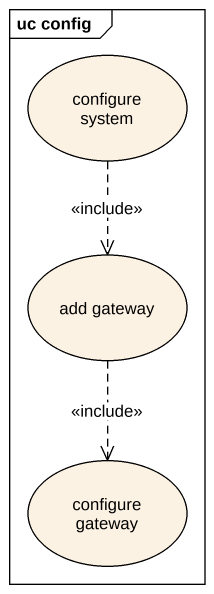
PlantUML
@startuml
mainframe uc config
usecase "configure system" as configure_system
usecase "add gateway" as add_gateway
usecase "configure gateway" as configure_gateway
configure_system ..> add_gateway : <<include>>
add_gateway ..> configure_gateway : <<include>>
@enduml
